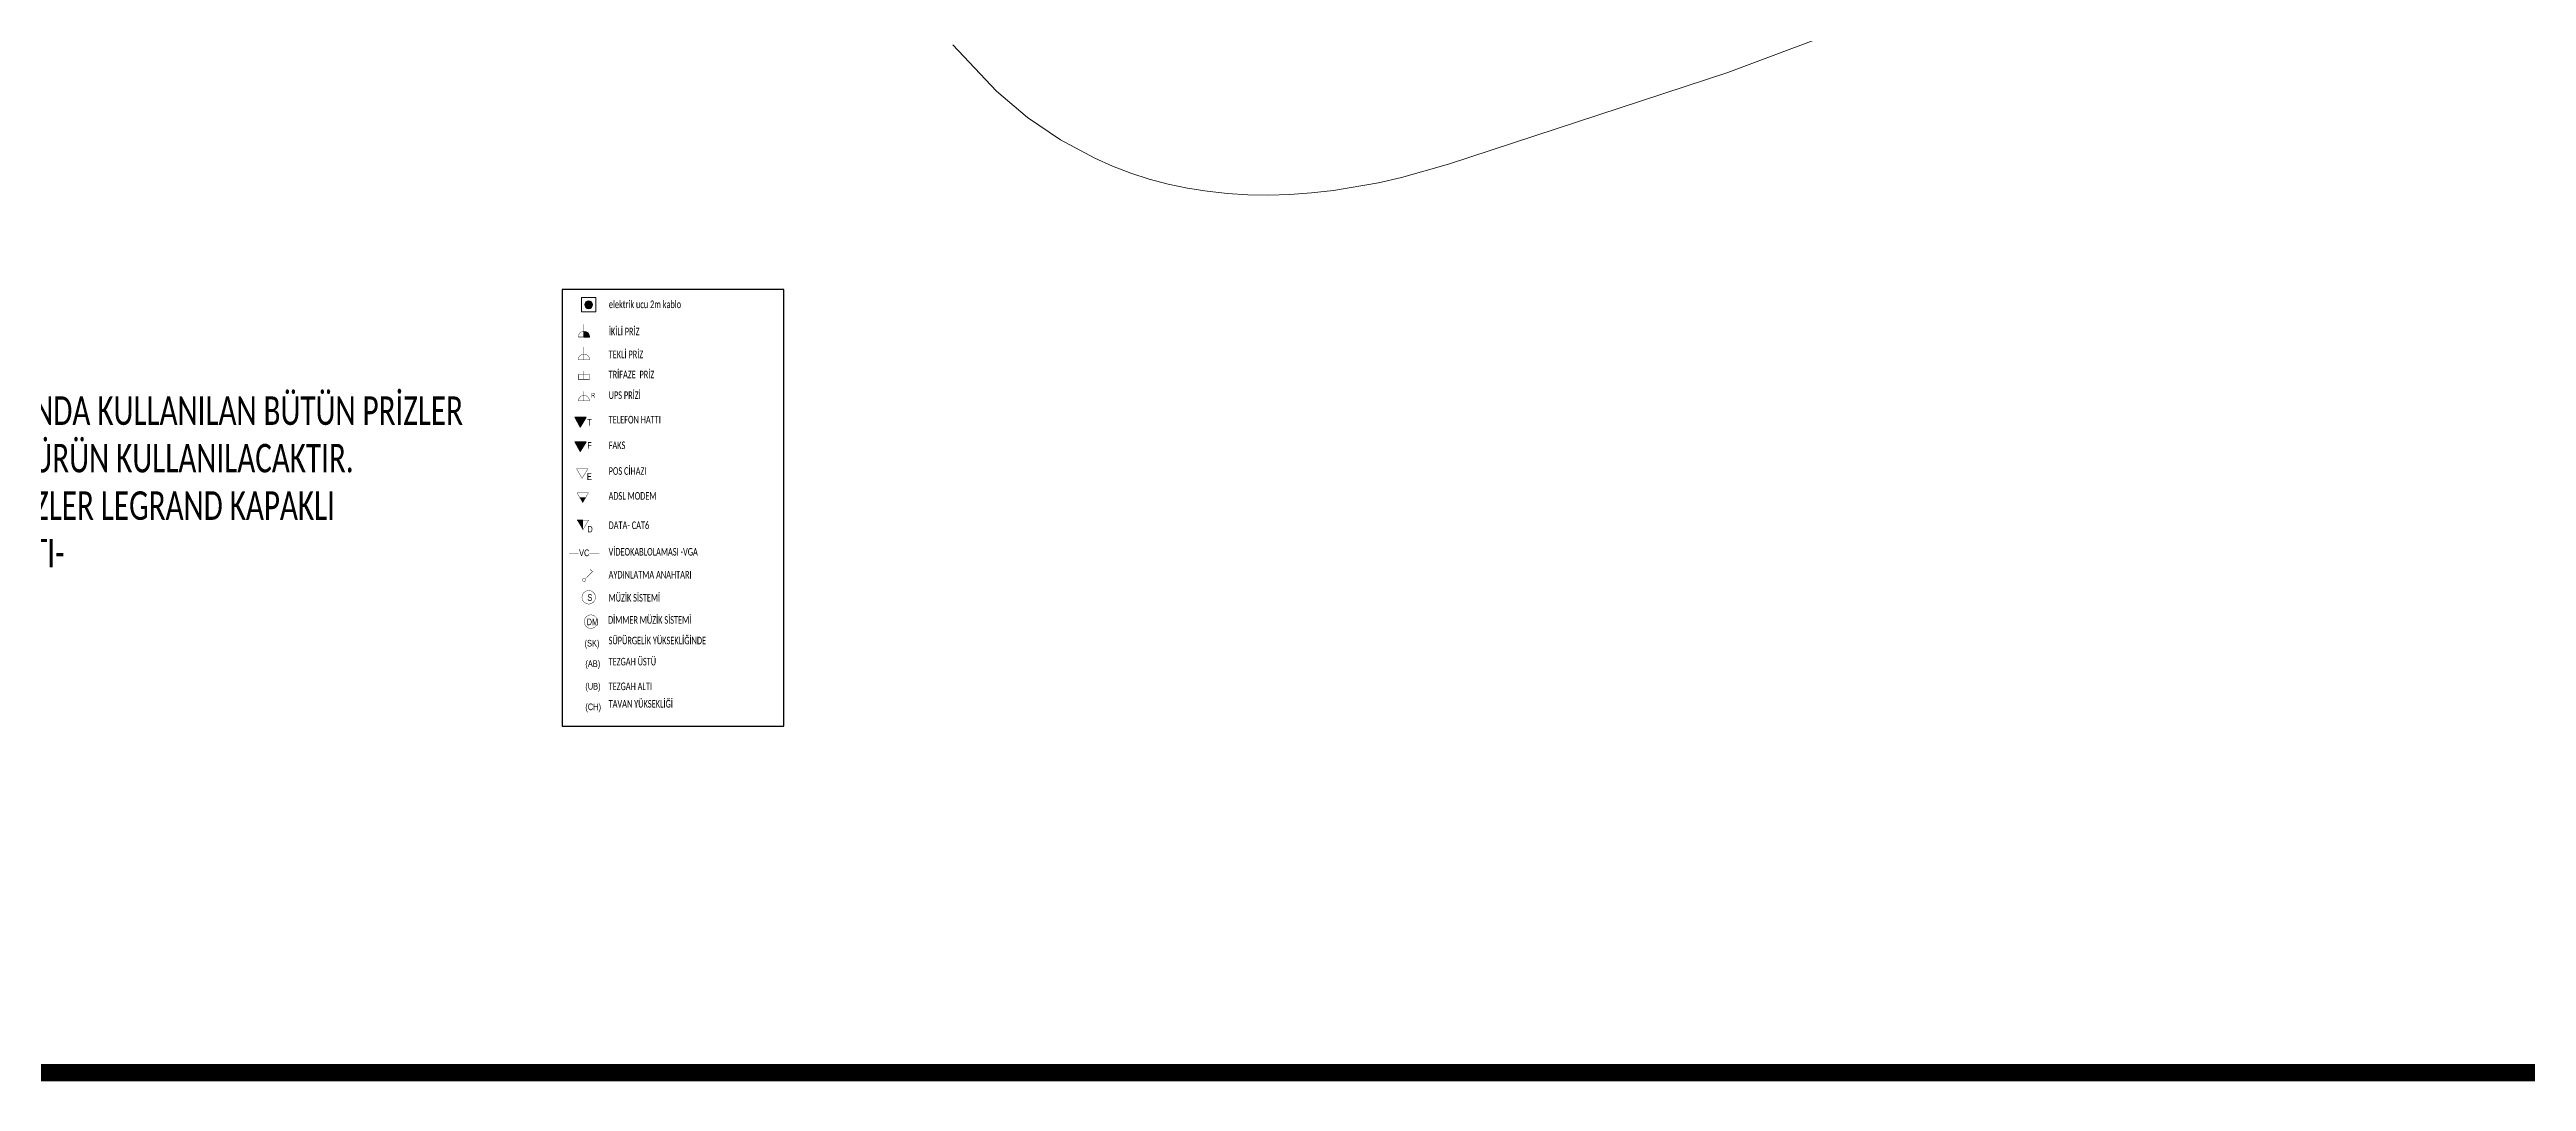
# Model space of a CAD drawing. Header units: millimetres. Extents: x 210628 to 232146, y -111309 to -91563.
# Drawn here: x 228114 to 230723, y -104301 to -103214 of the extents above; entities that cross this region are included whole.
import ezdxf

# ---------------------------------------------------------------- set-up
doc = ezdxf.new("R2010")
doc.units = ezdxf.units.MM
doc.layers.get('0').update_dxf_attribs({"lineweight": 20})
for name, color, linetype, lineweight in [('KP', 167, 'Continuous', 30), ('T_elektrik', 10, 'Continuous', 9), ('t_mutfak ekipmanları', 167, 'Continuous', 25), ('t_olcu', 252, 'Continuous', 20), ('t_tarama', 253, 'Continuous', 5), ('t_yazı', 23, 'Continuous', 25)]:
    doc.layers.add(name, color=color, linetype=linetype, lineweight=lineweight)
doc.styles.add('Ölçü50', font='calibri.ttf', dxfattribs={"width": 0.7})

# ---------------------------------------------------------------- blocks, each defined once
blk = doc.blocks.new('İKİLİ PRİZ')
at = {"layer": 'T_elektrik'}
for points in [[(6426.1, -7865.5), (6426.1, -7866), (6428.5, -7866)], [(6426.1, -7866), (6426.1, -7867.2), (6430.4, -7867.2)], [(6426.1, -7866), (6428.5, -7866), (6430.4, -7867.2)], [(6426.1, -7867.2), (6426.1, -7869.1), (6431.6, -7869.1)], [(6426.1, -7867.2), (6430.4, -7867.2), (6431.6, -7869.1)], [(6426.1, -7869.1), (6426.1, -7871.5), (6432.1, -7871.5)], [(6426.1, -7869.1), (6431.6, -7869.1), (6432.1, -7871.5)]]:
    blk.add_hatch(color=256, dxfattribs=at).paths.add_polyline_path(points)
at = {"layer": 'T_elektrik', "lineweight": 18, "const_width": 0.4}
for points in [[(6432.1, -7871.5), (6431.6, -7869.1), (6430.4, -7867.2), (6428.5, -7866), (6426.1, -7865.5), (6423.8, -7866), (6421.9, -7867.2), (6420.6, -7869.1), (6420.2, -7871.5)], [(6420.2, -7871.5), (6432.1, -7871.5)], [(6426.1, -7858.3), (6426.1, -7871.5)]]:
    blk.add_lwpolyline(points, dxfattribs=at)
at = {"layer": 'T_elektrik', "lineweight": 0}
for points in [[(6426.1, -7865.5), (6426.1, -7866), (6428.5, -7866)], [(6426.1, -7866), (6426.1, -7867.2), (6430.4, -7867.2)], [(6426.1, -7866), (6428.5, -7866), (6430.4, -7867.2)], [(6426.1, -7867.2), (6426.1, -7869.1), (6431.6, -7869.1)], [(6426.1, -7867.2), (6430.4, -7867.2), (6431.6, -7869.1)], [(6426.1, -7869.1), (6426.1, -7871.5), (6432.1, -7871.5)], [(6426.1, -7869.1), (6431.6, -7869.1), (6432.1, -7871.5)]]:
    blk.add_lwpolyline(points, dxfattribs=at)
blk.add_open_spline([(6426.1, -7871.5), (6426.1, -7871.5), (6432.1, -7871.5), (6432.1, -7871.5), (6432.1, -7871.5), (6426.1, -7871.5), (6426.1, -7871.5)], degree=3, knots=[0, 0, 0, 0, 1, 1, 1, 2, 2, 2, 2], dxfattribs=at)
blk = doc.blocks.new('TEKLİ PRİZ')
at = {"layer": 'T_elektrik', "lineweight": 18, "const_width": 0.4}
for points in [[(6426.1, -7872.7), (6426.1, -7886.1)], [(6432.1, -7886.1), (6431.6, -7883.7), (6430.4, -7881.8), (6428.5, -7880.6), (6426.1, -7880.1), (6423.8, -7880.6), (6421.9, -7881.8), (6420.6, -7883.7), (6420.2, -7886.1), (6432.1, -7886.1)]]:
    blk.add_lwpolyline(points, dxfattribs=at)
blk = doc.blocks.new('TOPRAKLI PRİZ')
at = {"layer": 'T_elektrik', "lineweight": 18, "const_width": 0.4}
for points in [[(6420.2, -7900.5), (6432.1, -7900.5), (6432.1, -7895.4), (6420.2, -7895.4), (6420.2, -7900.5)], [(6426.1, -7900.5), (6426.1, -7891.6)]]:
    blk.add_lwpolyline(points, dxfattribs=at)
blk = doc.blocks.new('UPS PRİZİ')
at = {"layer": 'T_elektrik', "lineweight": 18, "const_width": 0.4}
for points in [[(6432.1, -7917.8), (6431.6, -7915.7), (6430.4, -7913.8), (6428.5, -7912.3), (6426.1, -7911.9), (6423.8, -7912.3), (6421.9, -7913.8), (6420.6, -7915.7), (6420.2, -7917.8), (6432.1, -7917.8)], [(6426.1, -7907.7), (6426.1, -7917.8)]]:
    blk.add_lwpolyline(points, dxfattribs=at)
at = {"layer": 'T_elektrik', "lineweight": 18, "insert": (6433.6, -7909.3), "char_height": 5, "width": 4.353, "attachment_point": 1, "style": 'Ölçü50'}
blk.add_mtext('{\\fArial|b0|i0|c162|p34;R}', dxfattribs=at)
blk = doc.blocks.new('TELEFON')
at = {"layer": 'T_elektrik'}
blk.add_hatch(color=256, dxfattribs=at).paths.add_polyline_path([(6416.4, -7928.2), (6428.3, -7928.2), (6422.3, -7938.6)])
at = {"layer": 'T_elektrik', "lineweight": 0}
blk.add_lwpolyline([(6416.4, -7928.2), (6428.3, -7928.2), (6422.3, -7938.6)], dxfattribs=at)
at = {"layer": 'T_elektrik', "lineweight": 18}
blk.add_lwpolyline([(6422.3, -7938.6), (6416.4, -7928.2), (6428.3, -7928.2), (6422.3, -7938.6)], dxfattribs=at)
at = {"layer": 'T_elektrik', "lineweight": 18, "insert": (6429.6, -7929.9), "char_height": 7, "width": 4.353, "attachment_point": 1, "style": 'Ölçü50'}
blk.add_mtext('{\\fArial|b0|i0|c162|p34;T}', dxfattribs=at)
blk = doc.blocks.new('FAKS')
at = {"layer": 'T_elektrik'}
blk.add_hatch(color=256, dxfattribs=at).paths.add_polyline_path([(6416.4, -7946.2), (6428.3, -7946.2), (6422.3, -7956.5)])
at = {"layer": 'T_elektrik', "lineweight": 0}
blk.add_lwpolyline([(6416.4, -7946.2), (6428.3, -7946.2), (6422.3, -7956.5)], dxfattribs=at)
at = {"layer": 'T_elektrik', "lineweight": 18}
blk.add_lwpolyline([(6422.3, -7956.5), (6416.4, -7946.2), (6428.3, -7946.2), (6422.3, -7956.5)], dxfattribs=at)
at = {"layer": 'T_elektrik', "lineweight": 18, "insert": (6429.6, -7946.5), "char_height": 7, "width": 4.353, "attachment_point": 1, "style": 'Ölçü50'}
blk.add_mtext('{\\fArial|b0|i0|c162|p34;F}', dxfattribs=at)
blk = doc.blocks.new('POS CİHAZI')
at = {"layer": 'T_elektrik', "lineweight": 18, "const_width": 0.4}
blk.add_lwpolyline([(6424.2, -7977.1), (6418.3, -7966.9), (6430.2, -7966.9), (6424.2, -7977.1)], dxfattribs=at)
at = {"layer": 'T_elektrik', "lineweight": 18, "insert": (6429.2, -7971.7), "char_height": 7, "width": 4.353, "attachment_point": 1, "style": 'Ölçü50'}
blk.add_mtext('{\\fArial|b0|i0|c162|p34;E}', dxfattribs=at)
blk = doc.blocks.new('ADSL')
at = {"layer": 'T_elektrik', "lineweight": 18}
blk.add_hatch(color=256, dxfattribs=at).paths.add_polyline_path([(6421.9, -7993.4), (6427.8, -7993.4), (6424.9, -7998.5)])
at = {"layer": 'T_elektrik', "lineweight": 18, "const_width": 0.4}
for points in [[(6424.9, -7998.5), (6418.9, -7988.1), (6430.8, -7988.1), (6424.9, -7998.5), (6421.9, -7993.4)], [(6424.9, -7998.5), (6427.8, -7993.4), (6421.9, -7993.4)], [(6421.9, -7993.4), (6427.8, -7993.4), (6424.9, -7998.5)]]:
    blk.add_lwpolyline(points, dxfattribs=at)
at = {"layer": 'T_elektrik', "lineweight": 18}
blk.add_open_spline([(6421.9, -7993.4), (6421.9, -7993.4), (6427.8, -7993.4), (6427.8, -7993.4), (6427.8, -7993.4), (6421.9, -7993.4), (6421.9, -7993.4)], degree=3, knots=[0, 0, 0, 0, 1, 1, 1, 2, 2, 2, 2], dxfattribs=at)
blk = doc.blocks.new('DATA')
at = {"layer": 'T_elektrik', "lineweight": 18}
blk.add_hatch(color=256, dxfattribs=at).paths.add_polyline_path([(6419.1, -8016.9), (6425.1, -8016.9), (6425.1, -8027)])
at = {"layer": 'T_elektrik', "lineweight": 18, "const_width": 0.4}
for points in [[(6425.1, -8027), (6419.1, -8016.9), (6431, -8016.9), (6425.1, -8027), (6419.1, -8016.9)], [(6425.1, -8027), (6425.1, -8016.9), (6419.1, -8016.9)], [(6419.1, -8016.9), (6425.1, -8016.9), (6425.1, -8027)]]:
    blk.add_lwpolyline(points, dxfattribs=at)
at = {"layer": 'T_elektrik', "lineweight": 18}
blk.add_open_spline([(6419.1, -8016.9), (6419.1, -8016.9), (6425.1, -8016.9), (6425.1, -8016.9), (6425.1, -8016.9), (6419.1, -8016.9), (6419.1, -8016.9)], degree=3, knots=[0, 0, 0, 0, 1, 1, 1, 2, 2, 2, 2], dxfattribs=at)
at = {"layer": 'T_elektrik', "lineweight": 18, "insert": (6429.7, -8022.9), "char_height": 7, "width": 4.353, "attachment_point": 1, "style": 'Ölçü50'}
blk.add_mtext('{\\fArial|b0|i0|c162|p34;D}', dxfattribs=at)
blk = doc.blocks.new('VİDEO KABLO')
at = {"layer": 'T_elektrik', "lineweight": 18, "const_width": 0.4}
for points in [[(6420.6, -8044.8), (6410.3, -8044.8)], [(6442.4, -8044.8), (6431.9, -8044.8)]]:
    blk.add_lwpolyline(points, dxfattribs=at)
at = {"layer": 'T_elektrik', "lineweight": 18, "insert": (6421, -8040.2), "char_height": 7, "width": 4.353, "attachment_point": 1, "style": 'Ölçü50'}
blk.add_mtext('{\\fArial|b0|i0|c162|p34;VC}', dxfattribs=at)
blk = doc.blocks.new('ANAHTAR')
at = {"layer": 'T_elektrik', "lineweight": 18, "const_width": 0.4}
for points in [[(6427.4, -8068.7), (6435.2, -8061.1)], [(6432.7, -8058.8), (6435.2, -8061.1)], [(6427.8, -8070), (6427.4, -8068.7), (6426.3, -8068.3), (6425.1, -8068.7), (6424.7, -8070), (6425.1, -8071.1), (6426.3, -8071.7), (6427.4, -8071.1), (6427.8, -8070)]]:
    blk.add_lwpolyline(points, dxfattribs=at)
blk = doc.blocks.new('MÜZİK SİSTEMİ')
at = {"layer": 'T_elektrik', "lineweight": 18, "const_width": 0.4}
blk.add_lwpolyline([(6438.2, -8084.2), (6438, -8082.1), (6436.9, -8080), (6435.4, -8078.5), (6433.3, -8077.4), (6431.2, -8077), (6428.9, -8077.4), (6427, -8078.5), (6425.3, -8080), (6424.4, -8082.1), (6424, -8084.2), (6424.4, -8086.3), (6425.3, -8088.4), (6427, -8089.9), (6428.9, -8091), (6431.2, -8091.4), (6433.3, -8091), (6435.4, -8089.9), (6436.9, -8088.4), (6438, -8086.3), (6438.2, -8084.2)], dxfattribs=at)
at = {"layer": 'T_elektrik', "lineweight": 18, "insert": (6429.7, -8080.9), "char_height": 7, "width": 4.353, "attachment_point": 1, "style": 'Ölçü50'}
blk.add_mtext('{\\fArial|b0|i0|c162|p34;S}', dxfattribs=at)
blk = doc.blocks.new('A$C53525628')
at = {"layer": 'T_elektrik'}
h = blk.add_hatch(color=256, dxfattribs=at)
edge = h.paths.add_edge_path()
edge.add_arc((7.5, 7.5), 4.17, 0, 360)
blk.add_lwpolyline([(0, 0), (15, 0), (15, 15), (0, 15)], close=True, dxfattribs=at)
blk.add_circle((7.5, 7.5), 4.17, dxfattribs=at)
blk = doc.blocks.new('A$C72AA319E')
at = {"layer": 'T_elektrik', "lineweight": 18, "const_width": 0.4}
blk.add_lwpolyline([(14.4, 7.4), (14.2, 9.5), (13.1, 11.6), (11.6, 13.1), (9.5, 14.2), (7.4, 14.6), (5.1, 14.2), (3.2, 13.1), (1.5, 11.6), (0.6, 9.5), (0.2, 7.4), (0.6, 5.3), (1.5, 3.2), (3.2, 1.7), (5.1, 0.6), (7.4, 0.2), (9.5, 0.6), (11.6, 1.7), (13.1, 3.2), (14.2, 5.3), (14.4, 7.4)], dxfattribs=at)
at = {"layer": 'T_elektrik', "lineweight": 18, "insert": (2.8, 10.7), "char_height": 7, "width": 4.353, "attachment_point": 1, "style": 'Ölçü50'}
blk.add_mtext('{\\fArial|b0|i0|c162|p34;DM}', dxfattribs=at)
blk = doc.blocks.new('ELEKTRİK')
at = {"layer": 't_yazı', "color": 1}
blk.add_lwpolyline([(220466.86, -111441.19), (220700.33, -111441.19), (220700.33, -110981.2), (220466.86, -110981.2), (220466.86, -111441.19)], dxfattribs=at)
at = {"layer": 'T_elektrik', "xscale": 1.000359529411064, "yscale": 1.000359529411064, "zscale": 1.000359529411064}
blk.add_blockref('A$C53525628', (220487.37, -111004.66, 0), dxfattribs=at)
at = {"layer": 't_mutfak ekipmanları'}
for name, p in [('İKİLİ PRİZ', (214063.79, -103159.61, 0)), ('TEKLİ PRİZ', (214063.79, -103168.97, 0)), ('TOPRAKLI PRİZ', (214063.79, -103175.2, 0)), ('UPS PRİZİ', (214063.79, -103180.66, 0)), ('TELEFON', (214063.79, -103187.44, 0)), ('FAKS', (214063.79, -103195.33, 0)), ('POS CİHAZI', (214063.79, -103202.95, 0)), ('ADSL', (214063.79, -103207.11, 0)), ('DATA', (214063.79, -103207.11, 0)), ('VİDEO KABLO', (214063.79, -103214.73, 0)), ('ANAHTAR', (214063.79, -103217.16, 0)), ('MÜZİK SİSTEMİ', (214063.79, -103221.06, 0))]:
    blk.add_blockref(name, p, dxfattribs=at)
at = {"layer": 't_olcu'}
blk.add_blockref('A$C72AA319E', (220489.9, -111338.34, 0), dxfattribs=at)
at = {"color": 1, "insert": (219512.63, -110993.65, 0), "char_height": 30, "attachment_point": 1, "style": 'Ölçü50'}
blk.add_mtext_dynamic_manual_height_columns('ELEKTRİK PRİZ ÖZELLİKLERİ:\\P\\P\\pi-90,l90,t90;{\\fSymbol|b0|i0|c2|p18;·^I}İÇ MEKAN SEDİR ALANINDA KULLANILAN BÜTÜN PRİZLER VİKO KARE MAT SİYAH ÜRÜN KULLANILACAKTIR.\\P{\\fSymbol|b0|i0|c2|p18;·^I}YERDE PLANLANAN PRİZLER LEGRAND KAPAKLI \\P\\pi0,l0,tz;            OLACAKTIR  -BETON ALTI-', width=918.7522, gutter_width=12.5, heights=[0], dxfattribs=at)
at = {"layer": 'T_elektrik', "lineweight": 18, "char_height": 7, "width": 4.3529, "attachment_point": 1, "style": 'Ölçü50'}
for s, insert in [('{\\fArial|b0|i0|c162|p34;(SK)}', (220490.56, -111350.13, 0)), ('{\\fArial|b0|i0|c162|p34;(AB)}', (220491.38, -111371.74, 0)), ('{\\fArial|b0|i0|c162|p34;(UB)}', (220491.38, -111395.5, 0)), ('{\\fArial|b0|i0|c162|p34;(CH)}', (220491.38, -111417.17, 0))]:
    blk.add_mtext(s, dxfattribs=dict(at, insert=insert))
at = {"layer": 't_yazı', "color": 1, "char_height": 8, "attachment_point": 1, "style": 'Ölçü50'}
for s, insert, width in [('elektrik ucu 2m kablo', (220516.14, -110992.68, 0), 132.0063), ('İKİLİ PRİZ ', (220516.14, -111021.32, 0), 95.9275), ('TEKLİ PRİZ', (220515.9, -111045.4, 0), 73.3646), ('TRİFAZE  PRİZ', (220515.9, -111066.62, 0), 113.6716), ('UPS PRİZİ', (220515.9, -111088.4, 0), 73.3646), ('TELEFON HATTI', (220515.9, -111114.19, 0), 115.0379), ('FAKS', (220515.9, -111141.18, 0), 73.3646), ('POS CİHAZI', (220515.9, -111168.25, 0), 73.3646), ('ADSL MODEM', (220515.9, -111194.48, 0), 105.2151), ('DATA- CAT6', (220515.9, -111225.4, 0), 73.3646), ('VİDEOKABLOLAMASI -VGA', (220515.9, -111253.36, 0), 162.9914), ('AYDINLATMA ANAHTARI', (220515.9, -111277.48, 0), 153.0855), ('MÜZİK SİSTEMİ', (220515.9, -111301.78, 0), 119.2686), ('DİMMER MÜZİK SİSTEMİ', (220515.29, -111325.13, 0), 119.2686), ('SÜPÜRGELİK YÜKSEKLİĞİNDE', (220515.9, -111346.81, 0), 182.8034), ('TEZGAH ÜSTÜ', (220515.9, -111369.05, 0), 119.2686), ('TEZGAH ALTI', (220515.9, -111395.06, 0), 119.2686), ('TAVAN YÜKSEKLİĞİ', (220515.9, -111413.46, 0), 119.2686)]:
    blk.add_mtext(s, dxfattribs=dict(at, insert=insert, width=width))

msp = doc.modelspace()

# ---------------------------------------------------------------- linework, layer by layer
at = {"color": 2, "const_width": 18.49}
msp.add_lwpolyline([(226095.89, -104291.53), (226095.89, -101426.44), (232136.46, -101426.44), (232136.46, -104291.53)], close=True, dxfattribs=at)
at = {"layer": 't_tarama', "elevation": 0}
msp.add_lwpolyline([(229065.27, -103209.03), (229111.24, -103257.85), (229144.07, -103285.37), (229178.59, -103308.89), (229214.81, -103328.4), (229233.54, -103336.67), (229252.69, -103343.94), (229272.25, -103350.22), (229292.21, -103355.5), (229312.58, -103359.79), (229333.35, -103363.1), (229354.52, -103365.42), (229376.09, -103366.75), (229398.04, -103367.09), (229420.39, -103366.46), (229443.13, -103364.84), (229466.25, -103362.24), (229513.64, -103354.1), (229537.89, -103348.57), (229587.52, -103334.58), (229881.71, -103238.18), (230023.17, -103185.02)], dxfattribs=at)

# ---------------------------------------------------------------- block references
at = {"layer": 'KP'}
msp.add_blockref('ELEKTRİK', (8186.78, 7514.47, 0), dxfattribs=at)

doc.saveas('drawing.dxf')
